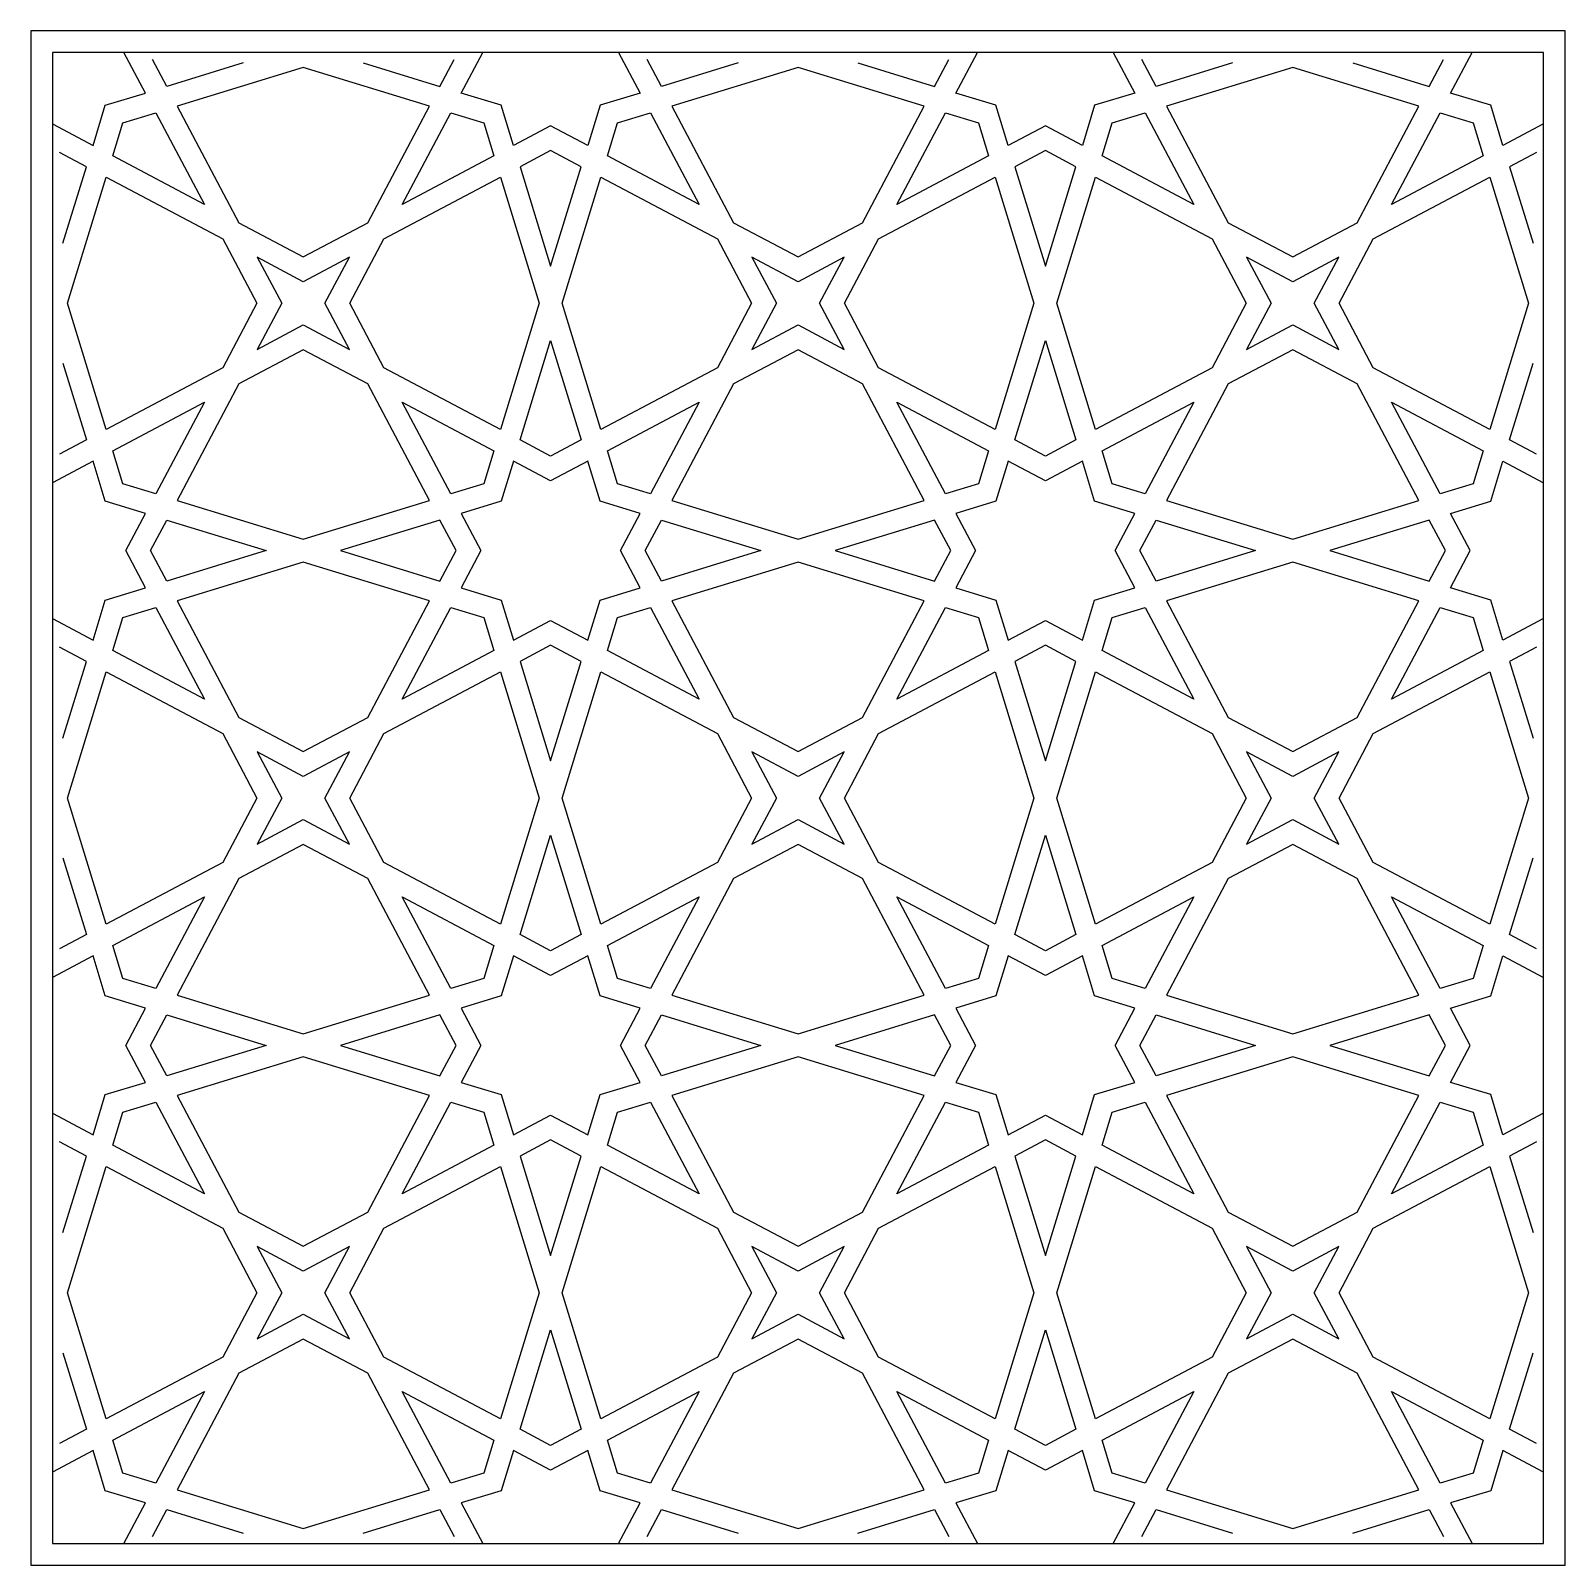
# Model space of a CAD drawing. Extents: x 3684 to 4385, y 282 to 983.
import ezdxf

# ---------------------------------------------------------------- set-up
doc = ezdxf.new("R2010")
doc.units = 0
doc.layers.add('LAYER_01', color=7, linetype='CONTINUOUS')

msp = doc.modelspace()

# ---------------------------------------------------------------- linework, layer by layer
at = {"layer": 'LAYER_01'}
for points in [[(3683.96, 282.23), (4385.21, 282.23), (4385.21, 983.48), (3683.96, 983.48)], [(3693.96, 292.23), (4375.21, 292.23), (4375.21, 973.48), (3693.96, 973.48)], [(3837.95, 895.7), (3866.2, 948.99), (3808.54, 966.69), (3750.88, 948.99), (3779.14, 895.7), (3808.54, 880.11)], [(4063.99, 895.7), (4092.25, 948.99), (4034.59, 966.69), (3976.92, 948.99), (4005.18, 895.7), (4034.59, 880.11)], [(4290.04, 895.7), (4318.29, 948.99), (4260.63, 966.69), (4202.97, 948.99), (4231.23, 895.7), (4260.63, 880.11)], [(3763.39, 904.05), (3721.44, 926.29), (3726.07, 941.37), (3741.15, 946)], [(3853.69, 904.05), (3875.94, 946), (3891.02, 941.37), (3895.64, 926.29)], [(3989.43, 904.05), (3947.48, 926.29), (3952.11, 941.37), (3967.19, 946)], [(4079.74, 904.05), (4101.98, 946), (4117.06, 941.37), (4121.69, 926.29)], [(4215.48, 904.05), (4173.53, 926.29), (4178.16, 941.37), (4193.23, 946)], [(4305.78, 904.05), (4328.03, 946), (4343.1, 941.37), (4347.73, 926.29)], [(3921.56, 928.72), (3907.63, 921.33), (3921.56, 875.94), (3935.5, 921.33)], [(4147.61, 928.72), (4133.67, 921.33), (4147.61, 875.94), (4161.54, 921.33)], [(3771.74, 829.49), (3718.45, 801.24), (3700.75, 858.9), (3718.45, 916.56), (3771.74, 888.3), (3787.33, 858.9)], [(3916.33, 858.9), (3898.63, 801.24), (3845.34, 829.49), (3829.75, 858.9), (3845.34, 888.3), (3898.63, 916.56)], [(3997.78, 829.49), (3944.49, 801.24), (3926.79, 858.9), (3944.49, 916.56), (3997.78, 888.3), (4013.38, 858.9)], [(4142.38, 858.9), (4124.68, 801.24), (4071.39, 829.49), (4055.8, 858.9), (4071.39, 888.3), (4124.68, 916.56)], [(4223.83, 829.49), (4170.54, 801.24), (4152.84, 858.9), (4170.54, 916.56), (4223.83, 888.3), (4239.42, 858.9)], [(4368.42, 858.9), (4350.72, 801.24), (4297.43, 829.49), (4281.84, 858.9), (4297.43, 888.3), (4350.72, 916.56)], [(3829.6, 879.95), (3808.54, 868.79), (3787.49, 879.95), (3798.65, 858.9), (3787.49, 837.84), (3808.54, 849.01), (3829.6, 837.84), (3818.43, 858.9)], [(4055.64, 879.95), (4034.59, 868.79), (4013.53, 879.95), (4024.69, 858.9), (4013.53, 837.84), (4034.59, 849.01), (4055.64, 837.84), (4044.48, 858.9)], [(4281.69, 879.95), (4260.63, 868.79), (4239.57, 879.95), (4250.74, 858.9), (4239.57, 837.84), (4260.63, 849.01), (4281.69, 837.84), (4270.52, 858.9)], [(3921.56, 841.86), (3935.5, 796.47), (3921.56, 789.08), (3907.63, 796.47)], [(4147.61, 841.86), (4161.54, 796.47), (4147.61, 789.08), (4133.67, 796.47)], [(3837.95, 822.1), (3808.54, 837.69), (3779.14, 822.1), (3750.88, 768.81), (3808.54, 751.11), (3866.2, 768.81)], [(4063.99, 822.1), (4034.59, 837.69), (4005.18, 822.1), (3976.92, 768.81), (4034.59, 751.11), (4092.25, 768.81)], [(4290.04, 822.1), (4260.63, 837.69), (4231.23, 822.1), (4202.97, 768.81), (4260.63, 751.11), (4318.29, 768.81)], [(3763.39, 813.75), (3741.15, 771.8), (3726.07, 776.42), (3721.44, 791.5)], [(3853.69, 813.75), (3895.64, 791.5), (3891.02, 776.42), (3875.94, 771.8)], [(3989.43, 813.75), (3967.19, 771.8), (3952.11, 776.42), (3947.48, 791.5)], [(4079.74, 813.75), (4121.69, 791.5), (4117.06, 776.42), (4101.98, 771.8)], [(4215.48, 813.75), (4193.23, 771.8), (4178.16, 776.42), (4173.53, 791.5)], [(4305.78, 813.75), (4347.73, 791.5), (4343.1, 776.42), (4328.03, 771.8)], [(3889.68, 745.88), (3880.71, 728.95), (3899.02, 723.33), (3904.64, 705.02), (3921.56, 713.99), (3938.49, 705.02), (3944.11, 723.33), (3962.42, 728.95), (3953.45, 745.88), (3962.42, 762.8), (3944.11, 768.42), (3938.49, 786.73), (3921.56, 777.76), (3904.64, 786.73), (3899.02, 768.42), (3880.71, 762.8)], [(4115.73, 745.88), (4106.75, 728.95), (4125.06, 723.33), (4130.68, 705.02), (4147.61, 713.99), (4164.53, 705.02), (4170.15, 723.33), (4188.46, 728.95), (4179.49, 745.88), (4188.46, 762.8), (4170.15, 768.42), (4164.53, 786.73), (4147.61, 777.76), (4130.68, 786.73), (4125.06, 768.42), (4106.75, 762.8)], [(3791.5, 745.88), (3746.11, 731.94), (3738.72, 745.88), (3746.11, 759.81)], [(3878.36, 745.88), (3870.97, 759.81), (3825.58, 745.88), (3870.97, 731.94)], [(4017.55, 745.88), (3972.15, 731.94), (3964.77, 745.88), (3972.15, 759.81)], [(4104.41, 745.88), (4097.02, 759.81), (4051.62, 745.88), (4097.02, 731.94)], [(4243.59, 745.88), (4198.2, 731.94), (4190.81, 745.88), (4198.2, 759.81)], [(4330.45, 745.88), (4323.06, 759.81), (4277.67, 745.88), (4323.06, 731.94)], [(3837.95, 669.66), (3866.2, 722.95), (3808.54, 740.65), (3750.88, 722.95), (3779.14, 669.66), (3808.54, 654.06)], [(4063.99, 669.66), (4092.25, 722.95), (4034.59, 740.65), (3976.92, 722.95), (4005.18, 669.66), (4034.59, 654.06)], [(4290.04, 669.66), (4318.29, 722.95), (4260.63, 740.65), (4202.97, 722.95), (4231.23, 669.66), (4260.63, 654.06)], [(3763.39, 678.01), (3721.44, 700.25), (3726.07, 715.33), (3741.15, 719.96)], [(3853.69, 678.01), (3875.94, 719.96), (3891.02, 715.33), (3895.64, 700.25)], [(3989.43, 678.01), (3947.48, 700.25), (3952.11, 715.33), (3967.19, 719.96)], [(4079.74, 678.01), (4101.98, 719.96), (4117.06, 715.33), (4121.69, 700.25)], [(4215.48, 678.01), (4173.53, 700.25), (4178.16, 715.33), (4193.23, 719.96)], [(4305.78, 678.01), (4328.03, 719.96), (4343.1, 715.33), (4347.73, 700.25)], [(3921.56, 702.67), (3907.63, 695.29), (3921.56, 649.89), (3935.5, 695.29)], [(4147.61, 702.67), (4133.67, 695.29), (4147.61, 649.89), (4161.54, 695.29)], [(3771.74, 603.45), (3718.45, 575.19), (3700.75, 632.85), (3718.45, 690.52), (3771.74, 662.26), (3787.33, 632.85)], [(3916.33, 632.85), (3898.63, 575.19), (3845.34, 603.45), (3829.75, 632.85), (3845.34, 662.26), (3898.63, 690.52)], [(3997.78, 603.45), (3944.49, 575.19), (3926.79, 632.85), (3944.49, 690.52), (3997.78, 662.26), (4013.38, 632.85)], [(4142.38, 632.85), (4124.68, 575.19), (4071.39, 603.45), (4055.8, 632.85), (4071.39, 662.26), (4124.68, 690.52)], [(4223.83, 603.45), (4170.54, 575.19), (4152.84, 632.85), (4170.54, 690.52), (4223.83, 662.26), (4239.42, 632.85)], [(4368.42, 632.85), (4350.72, 575.19), (4297.43, 603.45), (4281.84, 632.85), (4297.43, 662.26), (4350.72, 690.52)], [(3829.6, 653.91), (3808.54, 642.75), (3787.49, 653.91), (3798.65, 632.85), (3787.49, 611.8), (3808.54, 622.96), (3829.6, 611.8), (3818.43, 632.85)], [(4055.64, 653.91), (4034.59, 642.75), (4013.53, 653.91), (4024.69, 632.85), (4013.53, 611.8), (4034.59, 622.96), (4055.64, 611.8), (4044.48, 632.85)], [(4281.69, 653.91), (4260.63, 642.75), (4239.57, 653.91), (4250.74, 632.85), (4239.57, 611.8), (4260.63, 622.96), (4281.69, 611.8), (4270.52, 632.85)], [(3837.95, 596.05), (3808.54, 611.64), (3779.14, 596.05), (3750.88, 542.76), (3808.54, 525.06), (3866.2, 542.76)], [(3921.56, 615.82), (3935.5, 570.42), (3921.56, 563.03), (3907.63, 570.42)], [(4063.99, 596.05), (4034.59, 611.64), (4005.18, 596.05), (3976.92, 542.76), (4034.59, 525.06), (4092.25, 542.76)], [(4147.61, 615.82), (4161.54, 570.42), (4147.61, 563.03), (4133.67, 570.42)], [(4290.04, 596.05), (4260.63, 611.64), (4231.23, 596.05), (4202.97, 542.76), (4260.63, 525.06), (4318.29, 542.76)], [(3763.39, 587.7), (3741.15, 545.75), (3726.07, 550.38), (3721.44, 565.46)], [(3853.69, 587.7), (3895.64, 565.46), (3891.02, 550.38), (3875.94, 545.75)], [(3989.43, 587.7), (3967.19, 545.75), (3952.11, 550.38), (3947.48, 565.46)], [(4079.74, 587.7), (4121.69, 565.46), (4117.06, 550.38), (4101.98, 545.75)], [(4215.48, 587.7), (4193.23, 545.75), (4178.16, 550.38), (4173.53, 565.46)], [(4305.78, 587.7), (4347.73, 565.46), (4343.1, 550.38), (4328.03, 545.75)], [(3889.68, 519.83), (3880.71, 502.91), (3899.02, 497.29), (3904.64, 478.98), (3921.56, 487.95), (3938.49, 478.98), (3944.11, 497.29), (3962.42, 502.91), (3953.45, 519.83), (3962.42, 536.76), (3944.11, 542.38), (3938.49, 560.69), (3921.56, 551.71), (3904.64, 560.69), (3899.02, 542.38), (3880.71, 536.76)], [(4115.73, 519.83), (4106.75, 502.91), (4125.06, 497.29), (4130.68, 478.98), (4147.61, 487.95), (4164.53, 478.98), (4170.15, 497.29), (4188.46, 502.91), (4179.49, 519.83), (4188.46, 536.76), (4170.15, 542.38), (4164.53, 560.69), (4147.61, 551.71), (4130.68, 560.69), (4125.06, 542.38), (4106.75, 536.76)], [(3791.5, 519.83), (3746.11, 505.9), (3738.72, 519.83), (3746.11, 533.77)], [(3878.36, 519.83), (3870.97, 533.77), (3825.58, 519.83), (3870.97, 505.9)], [(4017.55, 519.83), (3972.15, 505.9), (3964.77, 519.83), (3972.15, 533.77)], [(4104.41, 519.83), (4097.02, 533.77), (4051.62, 519.83), (4097.02, 505.9)], [(4243.59, 519.83), (4198.2, 505.9), (4190.81, 519.83), (4198.2, 533.77)], [(4330.45, 519.83), (4323.06, 533.77), (4277.67, 519.83), (4323.06, 505.9)], [(3837.95, 443.61), (3866.2, 496.9), (3808.54, 514.6), (3750.88, 496.9), (3779.14, 443.61), (3808.54, 428.02)], [(4063.99, 443.61), (4092.25, 496.9), (4034.59, 514.6), (3976.92, 496.9), (4005.18, 443.61), (4034.59, 428.02)], [(4290.04, 443.61), (4318.29, 496.9), (4260.63, 514.6), (4202.97, 496.9), (4231.23, 443.61), (4260.63, 428.02)], [(3763.39, 451.96), (3721.44, 474.21), (3726.07, 489.28), (3741.15, 493.91)], [(3853.69, 451.96), (3875.94, 493.91), (3891.02, 489.28), (3895.64, 474.21)], [(3989.43, 451.96), (3947.48, 474.21), (3952.11, 489.28), (3967.19, 493.91)], [(4079.74, 451.96), (4101.98, 493.91), (4117.06, 489.28), (4121.69, 474.21)], [(4215.48, 451.96), (4173.53, 474.21), (4178.16, 489.28), (4193.23, 493.91)], [(4305.78, 451.96), (4328.03, 493.91), (4343.1, 489.28), (4347.73, 474.21)], [(3921.56, 476.63), (3907.63, 469.24), (3921.56, 423.85), (3935.5, 469.24)], [(4147.61, 476.63), (4133.67, 469.24), (4147.61, 423.85), (4161.54, 469.24)], [(3771.74, 377.4), (3718.45, 349.15), (3700.75, 406.81), (3718.45, 464.47), (3771.74, 436.21), (3787.33, 406.81)], [(3916.33, 406.81), (3898.63, 349.15), (3845.34, 377.4), (3829.75, 406.81), (3845.34, 436.21), (3898.63, 464.47)], [(3997.78, 377.4), (3944.49, 349.15), (3926.79, 406.81), (3944.49, 464.47), (3997.78, 436.21), (4013.38, 406.81)], [(4142.38, 406.81), (4124.68, 349.15), (4071.39, 377.4), (4055.8, 406.81), (4071.39, 436.21), (4124.68, 464.47)], [(4223.83, 377.4), (4170.54, 349.15), (4152.84, 406.81), (4170.54, 464.47), (4223.83, 436.21), (4239.42, 406.81)], [(4368.42, 406.81), (4350.72, 349.15), (4297.43, 377.4), (4281.84, 406.81), (4297.43, 436.21), (4350.72, 464.47)], [(3829.6, 427.87), (3808.54, 416.7), (3787.49, 427.87), (3798.65, 406.81), (3787.49, 385.75), (3808.54, 396.92), (3829.6, 385.75), (3818.43, 406.81)], [(4055.64, 427.87), (4034.59, 416.7), (4013.53, 427.87), (4024.69, 406.81), (4013.53, 385.75), (4034.59, 396.92), (4055.64, 385.75), (4044.48, 406.81)], [(4281.69, 427.87), (4260.63, 416.7), (4239.57, 427.87), (4250.74, 406.81), (4239.57, 385.75), (4260.63, 396.92), (4281.69, 385.75), (4270.52, 406.81)], [(3921.56, 389.77), (3935.5, 344.38), (3921.56, 336.99), (3907.63, 344.38)], [(4147.61, 389.77), (4161.54, 344.38), (4147.61, 336.99), (4133.67, 344.38)], [(3837.95, 370.01), (3808.54, 385.6), (3779.14, 370.01), (3750.88, 316.72), (3808.54, 299.02), (3866.2, 316.72)], [(4063.99, 370.01), (4034.59, 385.6), (4005.18, 370.01), (3976.92, 316.72), (4034.59, 299.02), (4092.25, 316.72)], [(4290.04, 370.01), (4260.63, 385.6), (4231.23, 370.01), (4202.97, 316.72), (4260.63, 299.02), (4318.29, 316.72)], [(3763.39, 361.66), (3741.15, 319.71), (3726.07, 324.34), (3721.44, 339.41)], [(3853.69, 361.66), (3895.64, 339.41), (3891.02, 324.34), (3875.94, 319.71)], [(3989.43, 361.66), (3967.19, 319.71), (3952.11, 324.34), (3947.48, 339.41)], [(4079.74, 361.66), (4121.69, 339.41), (4117.06, 324.34), (4101.98, 319.71)], [(4215.48, 361.66), (4193.23, 319.71), (4178.16, 324.34), (4173.53, 339.41)], [(4305.78, 361.66), (4347.73, 339.41), (4343.1, 324.34), (4328.03, 319.71)]]:
    msp.add_lwpolyline(points, close=True, dxfattribs=at)
for points in [[(3693.96, 940.87), (3712.44, 931.06), (3718.06, 949.38), (3736.37, 955), (3726.57, 973.48)], [(3781.12, 968.73), (3746.11, 957.99), (3739.55, 970.36)], [(3835.96, 968.73), (3870.97, 957.99), (3877.53, 970.36)], [(3952.62, 973.48), (3962.42, 955), (3944.11, 949.38), (3938.49, 931.06), (3921.56, 940.04), (3904.64, 931.06), (3899.02, 949.38), (3880.71, 955), (3890.51, 973.48)], [(4007.17, 968.73), (3972.15, 957.99), (3965.59, 970.36)], [(4062, 968.73), (4097.02, 957.99), (4103.58, 970.36)], [(4178.66, 973.48), (4188.46, 955), (4170.15, 949.38), (4164.53, 931.06), (4147.61, 940.04), (4130.68, 931.06), (4125.06, 949.38), (4106.75, 955), (4116.55, 973.48)], [(4233.21, 968.73), (4198.2, 957.99), (4191.64, 970.36)], [(4288.05, 968.73), (4323.06, 957.99), (4329.62, 970.36)], [(4375.21, 940.87), (4356.73, 931.06), (4351.11, 949.38), (4332.8, 955), (4342.6, 973.48)], [(3698.71, 886.32), (3709.45, 921.33), (3697.08, 927.89)], [(4372.09, 927.89), (4359.72, 921.33), (4370.47, 886.32)], [(3698.71, 831.48), (3709.45, 796.47), (3697.08, 789.91)], [(4372.09, 789.91), (4359.72, 796.47), (4370.47, 831.48)], [(3693.96, 714.82), (3712.44, 705.02), (3718.06, 723.33), (3736.37, 728.95), (3727.4, 745.88), (3736.37, 762.8), (3718.06, 768.42), (3712.44, 786.73), (3693.96, 776.93)], [(4375.21, 714.82), (4356.73, 705.02), (4351.11, 723.33), (4332.8, 728.95), (4341.77, 745.88), (4332.8, 762.8), (4351.11, 768.42), (4356.73, 786.73), (4375.21, 776.93)], [(3698.71, 660.27), (3709.45, 695.29), (3697.08, 701.85)], [(4372.09, 701.85), (4359.72, 695.29), (4370.47, 660.27)], [(3698.71, 605.44), (3709.45, 570.42), (3697.08, 563.86)], [(4372.09, 563.86), (4359.72, 570.42), (4370.47, 605.44)], [(3693.96, 488.78), (3712.44, 478.98), (3718.06, 497.29), (3736.37, 502.91), (3727.4, 519.83), (3736.37, 536.76), (3718.06, 542.38), (3712.44, 560.69), (3693.96, 550.89)], [(4375.21, 488.78), (4356.73, 478.98), (4351.11, 497.29), (4332.8, 502.91), (4341.77, 519.83), (4332.8, 536.76), (4351.11, 542.38), (4356.73, 560.69), (4375.21, 550.89)], [(3698.71, 434.23), (3709.45, 469.24), (3697.08, 475.8)], [(4372.09, 475.8), (4359.72, 469.24), (4370.47, 434.23)], [(3698.71, 379.39), (3709.45, 344.38), (3697.08, 337.82)], [(4372.09, 337.82), (4359.72, 344.38), (4370.47, 379.39)], [(3726.57, 292.23), (3736.37, 310.71), (3718.06, 316.33), (3712.44, 334.64), (3693.96, 324.84)], [(3952.62, 292.23), (3962.42, 310.71), (3944.11, 316.33), (3938.49, 334.64), (3921.56, 325.67), (3904.64, 334.64), (3899.02, 316.33), (3880.71, 310.71), (3890.51, 292.23)], [(4178.66, 292.23), (4188.46, 310.71), (4170.15, 316.33), (4164.53, 334.64), (4147.61, 325.67), (4130.68, 334.64), (4125.06, 316.33), (4106.75, 310.71), (4116.55, 292.23)], [(4375.21, 324.84), (4356.73, 334.64), (4351.11, 316.33), (4332.8, 310.71), (4342.6, 292.23)], [(3739.55, 295.35), (3746.11, 307.72), (3781.12, 296.97)], [(3835.96, 296.97), (3870.97, 307.72), (3877.53, 295.35)], [(3965.59, 295.35), (3972.15, 307.72), (4007.17, 296.97)], [(4062, 296.97), (4097.02, 307.72), (4103.58, 295.35)], [(4191.64, 295.35), (4198.2, 307.72), (4233.21, 296.97)], [(4288.05, 296.97), (4323.06, 307.72), (4329.62, 295.35)]]:
    msp.add_lwpolyline(points, dxfattribs=at)

doc.saveas('drawing.dxf')
